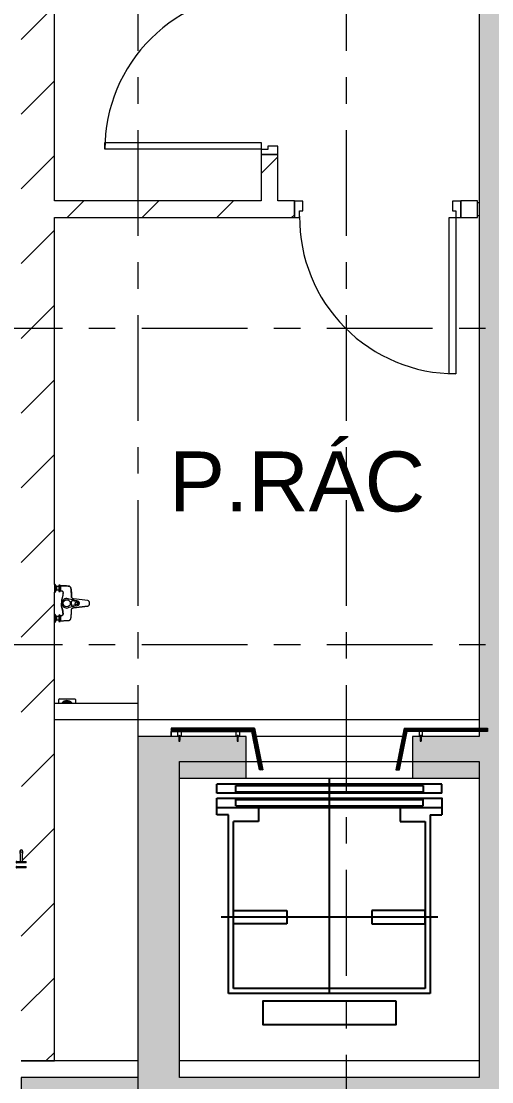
# Model space of a CAD drawing. Header units: millimetres. Extents: x -20144 to 117103, y -11426 to 48263.
# Drawn here: x 93751 to 96576, y 22325 to 28697 of the extents above; entities that cross this region are included whole.
import ezdxf

# ---------------------------------------------------------------- set-up
doc = ezdxf.new("R2010")
doc.units = ezdxf.units.MM
doc.linetypes.add('Grid Line', pattern=[22.225, 12.7, -3.175, 3.175, -3.175])
for name, color, linetype, lineweight in [('CHU', 181, 'Continuous', 5), ('CUA', 31, 'Continuous', 9), ('GRA', 211, 'Continuous', 9), ('HATCH-TUONG', 152, 'Continuous', 9), ('LAT-GACH', 140, 'Continuous', 13), ('NET THAY 1', 41, 'Continuous', 5), ('NET-CAT', 3, 'Continuous', 9), ('NET-THAY', 2, 'Continuous', 15), ('THIET-BI', 44, 'Continuous', 5), ('TRUC', 225, 'Continuous', 5)]:
    doc.layers.add(name, color=color, linetype=linetype, lineweight=lineweight)
doc.layers.add('Core - tb$0$CT3 MBT 11-31$0$Nqh-ME-01', color=8, linetype='Continuous')
doc.styles.add('Arial_4', font='arial.ttf', dxfattribs={"height": 360})
pattern_1 = [(45, (71000, 0), (-224.5064, 224.5064), [])]

# ---------------------------------------------------------------- blocks, each defined once
blk = doc.blocks.new('A$C1F5A74C7')
at = {"color": 0, "lineweight": 5}
for p, q in [((0, 10), (0, 12)), ((0, 10), (21, 10)), ((3, 8), (3, 10)), ((3, 5), (3, 7)), ((5, 91), (10, 94)), ((5, 91), (5, 29)), ((5, 91), (15, 91)), ((6, 78), (5, 75)), ((5, 75), (8, 75)), ((6, 72), (5, 69)), ((5, 69), (8, 69)), ((6, 66), (5, 63)), ((5, 63), (8, 63)), ((6, 60), (5, 57)), ((5, 57), (8, 57)), ((6, 54), (5, 51)), ((5, 51), (8, 51)), ((5, 49), (8, 49)), ((5, 10), (5, 29)), ((8, 5), (5, 5)), ((7, 80), (6, 78)), ((6, 78), (10, 78)), ((8, 73), (6, 72)), ((8, 67), (6, 66)), ((8, 61), (6, 60)), ((8, 55), (6, 54)), ((8, 82), (7, 80)), ((7, 81), (10, 81)), ((7, 80), (10, 80)), ((7, 29), (7, 76)), ((7, 10), (7, 31)), ((7, 9), (7, 10)), ((7, 5), (7, 8)), ((7, 5), (7, 5)), ((9, 84), (8, 82)), ((8, 83), (10, 83)), ((8, 73), (8, 75)), ((8, 69), (8, 67)), ((8, 61), (8, 63)), ((8, 57), (8, 55)), ((8, 51), (8, 49)), ((10, 87), (9, 85)), ((9, 85), (12, 86)), ((10, 5), (9, 5)), ((10, 99), (10, 11)), ((10, 94), (15, 91)), ((10, 87), (12, 85)), ((10, 41), (10, 80)), ((10, 78), (15, 78)), ((10, 41), (11, 41)), ((10, 13), (10, 0)), ((12, 5), (10, 5)), ((11, 84), (13, 84)), ((11, 81), (14, 82)), ((11, 41), (11, 80)), ((11, 80), (14, 80)), ((12, 84), (12, 83)), ((12, 73), (12, 75)), ((12, 75), (15, 75)), ((12, 73), (15, 72)), ((12, 69), (12, 67)), ((12, 69), (15, 69)), ((12, 67), (15, 66)), ((12, 61), (12, 63)), ((12, 63), (15, 63)), ((12, 61), (15, 60)), ((12, 57), (12, 55)), ((12, 57), (15, 57)), ((12, 55), (15, 54)), ((12, 49), (12, 51)), ((12, 51), (15, 51)), ((12, 49), (15, 49)), ((12, 5), (12, 5)), ((13, 82), (14, 80)), ((16, 5), (13, 5)), ((14, 80), (15, 78)), ((14, 29), (14, 76)), ((14, 10), (14, 31)), ((14, 9), (14, 10)), ((14, 5), (14, 8)), ((15, 91), (15, 29)), ((15, 78), (15, 75)), ((15, 72), (15, 69)), ((15, 66), (15, 63)), ((15, 60), (15, 57)), ((15, 54), (15, 51)), ((15, 10), (15, 29)), ((18, 10), (18, 8)), ((18, 7), (18, 5)), ((21, 10), (21, 12))]:
    blk.add_line(p, q, dxfattribs=at)
for centre, radius, start, end in [((5, 7), 2.77, 227.3489, 309.0524), ((10, 15), 10.9, 250.5292, 255.5659), ((10, 15), 10.9, 263.51, 276.4907), ((10, 15), 10.9, 284.1671, 289.4715), ((16, 7), 2.77, 230.845, 312.6565)]:
    blk.add_arc(centre, radius, start, end, dxfattribs=at)
blk = doc.blocks.new('*U617')
for p, q in [((11.2, 0), (10.7, 0)), ((11.7, 0), (11.2, 0)), ((12.4, 0), (12.2, 0)), ((14.1, 0), (12.9, 0)), ((14.1, 2.9), (14.1, 4)), ((14.1, 2.4), (14.1, 2.9)), ((14.1, 1.8), (14.1, 1.9)), ((14.1, 0), (14.1, 1.2)), ((14.1, 0), (14.1, -1.2)), ((14.1, 0), (15.4, 0)), ((15.9, 0), (16, 0)), ((16.6, 0), (17, 0)), ((17, 0), (18.1, 0)), ((47.7, 10), (47.7, -10)), ((14.1, -1.8), (14.1, -1.9)), ((14.1, -2.4), (14.1, -2.9)), ((14.1, -2.9), (14.1, -4))]:
    blk.add_line(p, q)
blk.add_lwpolyline([(50, 10), (9.5, 10, 0.414215), (7.5, 8), (7.5, -8, 0.414214), (9.5, -10), (50, -10)], format="xyb")
for radius in [2.9, 0.712]:
    blk.add_circle((14.1, 0), radius)
at = {"extrusion": (0, 0, -1), "xscale": 0.3999999999068677, "yscale": 0.3999999999068677, "zscale": -0.4, "rotation": 90.00000000000001}
blk.add_blockref('A$C1F5A74C7', (-42.8, -4.2), dxfattribs=at)
blk = doc.blocks.new('A$C02D11954')
at = {"layer": 'Core - tb$0$CT3 MBT 11-31$0$Nqh-ME-01'}
for p, q in [((-1575, -91.3), (-1575, -36.3)), ((-1462.5, -44.8), (-337.5, -44.8)), ((-1462.5, -82.3), (-1462.5, -44.8)), ((-899.7, -1294), (-899.7, 0)), ((-337.5, -44.8), (-337.5, -82.3)), ((-225, -91.3), (-225, -36.3)), ((-1575, -221.3), (-1575, -121.3)), ((-1462.5, -82.3), (-337.5, -82.3)), ((-1462.5, -129.8), (-337.5, -129.8)), ((-1462.5, -167.3), (-1462.5, -129.8)), ((-1462.5, -167.3), (-337.5, -167.3)), ((-337.5, -167.3), (-337.5, -129.8)), ((-249.5, -836.3), (-1550, -836.3))]:
    blk.add_line(p, q, dxfattribs=at)
for points in [[(-225, -36.3), (-1575, -36.3)], [(-225, -91.3), (-1575, -91.3)], [(-1575, -121.3), (-225, -121.3), (-225, -221.3)], [(-1575, -176.3), (-225, -176.3)], [(-1325, -176.3), (-1325, -261.3)], [(-475, -176.3), (-475, -261.3)], [(-1506, -221.3), (-1575, -221.3)], [(-1506, -1294), (-1506, -221.3)], [(-294, -221.3), (-294, -1294)], [(-294, -221.3), (-225, -221.3)], [(-1475, -1264), (-1475, -261.3)], [(-1325, -261.3), (-1475, -261.3)], [(-475, -261.3), (-325, -261.3)], [(-325, -261.3), (-325, -1264)], [(-1475, -876.3), (-1475, -796.3)], [(-1475, -796.3), (-1155, -796.3)], [(-1155, -796.3), (-1155, -876.3)], [(-645, -796.3), (-645, -876.3)], [(-325, -796.3), (-645, -796.3)], [(-325, -876.3), (-325, -796.3)], [(-1155, -876.3), (-1475, -876.3)], [(-645, -876.3), (-325, -876.3)], [(-325, -1264), (-1475, -1264)], [(-294, -1294), (-1506, -1294)]]:
    blk.add_lwpolyline(points, dxfattribs=at)
blk.add_lwpolyline([(-500, -1339.3), (-500, -1481.8), (-1298.3, -1481.8), (-1298.3, -1339.3)], close=True, dxfattribs=at)
blk = doc.blocks.new('A$C52CD303B')
at = {"layer": 'GRA', "transparency": 33554687}
h = blk.add_hatch(dxfattribs=at)
h.set_pattern_fill('ANSI37', color=159, scale=50, angle=270, style=0)
h.set_pattern_definition([(315, (-1864.836, 283691.963), (4.41941738, 4.41941738), []), (45, (-1864.836, 283691.963), (-4.41941738, 4.41941738), [])])
h.paths.add_polyline_path([(1400, 7900), (900, 7900), (900, 7850), (900, 7880), (1383.6, 7880)])
h = blk.add_hatch(dxfattribs=at)
h.set_pattern_fill('ANSI37', color=159, scale=50, angle=645.25512, style=0)
h.set_pattern_definition([(330.2551187, (-17013.0964, 161543.5025), (3.10086836, 5.42651964), []), (60.2551187, (-17013.0964, 161543.5025), (-5.42651964, 3.10086836), [])])
h.paths.add_polyline_path([(1400, 7900), (1450, 7650), (1429.6, 7650), (1383.6, 7880)])
h = blk.add_hatch(dxfattribs=at)
h.set_pattern_fill('ANSI37', color=159, scale=50, angle=645.25512, style=0)
h.set_pattern_definition([(330.2551187, (-17213.0964, 161543.5025), (3.10086836, 5.42651964), []), (60.2551187, (-17213.0964, 161543.5025), (-5.42651964, 3.10086836), [])])
h.paths.add_polyline_path([(2300, 7900), (2250, 7650), (2270.4, 7650), (2316.4, 7880)])
h = blk.add_hatch(dxfattribs=at)
h.set_pattern_fill('ANSI37', color=159, scale=50, angle=270, style=0)
h.set_pattern_definition([(315, (-2064.836, 283691.963), (4.41941738, 4.41941738), []), (45, (-2064.836, 283691.963), (-4.41941738, 4.41941738), [])])
h.paths.add_polyline_path([(2300, 7900), (2800, 7900), (2800, 7880), (2316.4, 7880)])
at = {"layer": 'NET-CAT'}
h = blk.add_hatch(color=256, dxfattribs=at)
h.dxf.hatch_style = 1
h.paths.add_polyline_path([(5450, 10650), (5200, 10650), (5200, 9650), (5450, 9650)], flags=17)
h.paths.add_polyline_path([(5450, 12850), (5200, 12850), (5200, 11850), (5450, 11850)], flags=17)
h.paths.add_polyline_path([(5450, 8450), (5200, 8450), (5200, 7450), (5450, 7450)], flags=17)
h.paths.add_polyline_path([(5450, 6250), (5200, 6250), (5200, 5800), (3000, 5800), (3000, 14500), (5200, 14500), (5200, 14050), (5450, 14050), (5450, 14750), (2750, 14750), (2750, 7850), (2350, 7850), (2350, 7600), (2750, 7600), (2750, 5800), (950, 5800), (950, 7600), (1350, 7600), (1350, 7850), (700, 7850), (700, 5800), (0, 5800), (0, 0), (4150, 0), (4150, 250), (250, 250), (250, 2750), (5450, 2750), (5450, 3000), (3200, 3000), (3200, 3875), (2950, 3875), (2950, 3000), (250, 3000), (250, 5550), (2950, 5550), (2950, 5075), (3200, 5075), (3200, 5550), (5450, 5550)])
at = {"layer": 'GRA'}
for points in [[(1400, 7900), (900, 7900), (900, 7850), (900, 7880), (1383.6, 7880)], [(1400, 7900), (1450, 7650), (1429.6, 7650), (1383.6, 7880)], [(2300, 7900), (2250, 7650), (2270.4, 7650), (2316.4, 7880)], [(2300, 7900), (2800, 7900), (2800, 7880), (2316.4, 7880)]]:
    blk.add_lwpolyline(points, close=True, dxfattribs=at)
at = {"layer": 'LAT-GACH'}
for p, q in [((2290, 7850), (1410, 7850)), ((1350, 7600), (2350, 7600))]:
    blk.add_line(p, q, dxfattribs=at)
at = {"layer": 'NET-CAT'}
blk.add_lwpolyline([(5450, 5550), (5450, 6250), (5200, 6250), (5200, 5800), (3000, 5800), (3000, 14500), (5200, 14500), (5200, 14050), (5450, 14050), (5450, 14750), (2750, 14750), (2750, 7850), (2350, 7850), (2350, 7600), (2750, 7600), (2750, 5800), (950, 5800), (950, 7600), (1350, 7600), (1350, 7850), (700, 7850), (700, 5800), (0, 5800), (0, 0)], dxfattribs=at)
at = {"layer": 'GRA', "xscale": -1}
for p, rotation in [((950, 7900), 89.99999999999783), ((950, 7900), 90.00000000000017), ((1300, 7900), 89.99999999999783), ((1300, 7900), 90.00000000000017)]:
    blk.add_blockref('*U617', p, dxfattribs=dict(at, rotation=rotation))
at = {"layer": 'GRA', "rotation": 270.0000000000002}
blk.add_blockref('*U617', (2400, 7900), dxfattribs=at)
at = {"layer": 'NET-CAT'}
blk.add_blockref('A$C02D11954', (2750, 7600), dxfattribs=at)
blk = doc.blocks.new('ALC1807-ASCENT PLAZA-KET CAU 1_rvt-1-MẶT BẰNG TẦNG 5 ĐẾN TẦNG 22')
blk.add_blockref('A$C52CD303B', (22750.5, 16549.9))
blk = doc.blocks.new('CUA 1 CANH MO - 2 - Type 1000-515862-MẶT BẰNG TẦNG 23')
at = {"layer": 'CUA'}
for p, q in [((-367.5, 990.3), (-327.5, 990.3)), ((-367.5, 52.3), (-367.5, 990.3)), ((-327.5, 990.3), (-327.5, 52.3)), ((-327.5, 52.3), (-367.5, 52.3))]:
    blk.add_line(p, q, dxfattribs=at)
at = {"layer": 'CUA', "lineweight": 5}
for p, q in [((-368.5, 52.3), (-398.5, 52.3)), ((-398.5, 52.3), (-398.5, -47.7)), ((-368.5, 11.3), (-368.5, 52.3)), ((-348.5, 11.3), (-368.5, 11.3)), ((-348.5, -47.7), (-348.5, 11.3)), ((571.5, 11.3), (551.5, 11.3)), ((551.5, 11.3), (551.5, -47.7)), ((601.5, 52.3), (571.5, 52.3)), ((571.5, 52.3), (571.5, 11.3)), ((601.5, -47.7), (601.5, 52.3)), ((-398.5, -47.7), (-348.5, -47.7)), ((551.5, -47.7), (601.5, -47.7))]:
    blk.add_line(p, q, dxfattribs=at)
blk.add_arc((-367.5, 52.3), 938, 359.5, 90, dxfattribs=at)
blk = doc.blocks.new('CUA 1 CANH MO - 2 - Type 1000-515860-MẶT BẰNG TẦNG 23')
at = {"layer": 'CUA'}
for p, q in [((-367.5, 990.3), (-327.5, 990.3)), ((-367.5, 52.3), (-367.5, 990.3)), ((-327.5, 990.3), (-327.5, 52.3)), ((-327.5, 52.3), (-367.5, 52.3))]:
    blk.add_line(p, q, dxfattribs=at)
at = {"layer": 'CUA', "lineweight": 5}
for p, q in [((-368.5, 52.3), (-398.5, 52.3)), ((-398.5, 52.3), (-398.5, -47.7)), ((-368.5, 11.3), (-368.5, 52.3)), ((-348.5, 11.3), (-368.5, 11.3)), ((-348.5, -47.7), (-348.5, 11.3)), ((571.5, 11.3), (551.5, 11.3)), ((551.5, 11.3), (551.5, -47.7)), ((601.5, 52.3), (571.5, 52.3)), ((571.5, 52.3), (571.5, 11.3)), ((601.5, -47.7), (601.5, 52.3)), ((-398.5, -47.7), (-348.5, -47.7)), ((551.5, -47.7), (601.5, -47.7))]:
    blk.add_line(p, q, dxfattribs=at)
blk.add_arc((-367.5, 52.3), 938, 359.5, 90, dxfattribs=at)
blk = doc.blocks.new('ALB-RAILING 32 - ALB-BALUSTER-V87-MẶT BẰNG TẦNG 23')
at = {"layer": 'NET THAY 1'}
for p, q in [((-30, 101.1), (-30, 91.9)), ((-30, 101.1), (30, 101.1)), ((-29, 101.1), (-30, 101.1)), ((-30, 91.9), (-29, 91.9)), ((30, 91.9), (-30, 91.9)), ((-30, 70.4), (-30, 63.2)), ((-30, 70.4), (30, 70.4)), ((-29, 70.4), (-30, 70.4)), ((30, 101.1), (29, 101.1)), ((29, 91.9), (30, 91.9)), ((30, 70.4), (29, 70.4)), ((30, 91.9), (30, 101.1)), ((30, 63.2), (30, 70.4)), ((-30, 63.2), (-29, 63.2)), ((30, 63.2), (-30, 63.2)), ((-7, 63.2), (-7, 15)), ((7, 15), (7, 63.2)), ((26, 63.2), (30, 63.2))]:
    blk.add_line(p, q, dxfattribs=at)
at = {"layer": 'NET THAY 1', "flags": 128}
for points in [[(-7, 1.4), (-7, 1.7), (-7, 2), (-7, 2.3), (-7, 2.6), (-7, 3), (-7, 3.3), (-7, 3.7), (-7, 4.1), (-7, 4.5), (-7, 5), (-7, 5.4), (-7, 5.9), (-7, 6.4), (-7, 6.9), (-7, 7.4), (-7, 7.9), (-7, 8.5), (-7, 9), (-7, 9.6), (-7, 10.1), (-7, 10.7), (-7, 11.3), (-7, 11.9), (-7, 12.5), (-7, 13), (-7, 13.6), (-7, 14.2), (-7, 14.8), (-7, 15)], [(7, 15), (7, 14.4), (7, 13.8), (7, 13.2), (7, 12.6), (7, 12), (7, 11.4), (7, 10.9), (7, 10.3), (7, 9.7), (7, 9.2), (7, 8.6), (7, 8.1), (7, 7.5), (7, 7), (7, 6.5), (7, 6), (7, 5.6), (7, 5.1), (7, 4.7), (7, 4.2), (7, 3.8), (7, 3.4), (7, 3.1), (7, 2.7)], [(-3, -6.3), (-3.2, -6.2), (-3.5, -6.1), (-3.7, -5.9), (-4, -5.8), (-4.2, -5.6), (-4.4, -5.4), (-4.6, -5.3), (-4.8, -5.1), (-5, -4.9), (-5.2, -4.7), (-5.4, -4.5), (-5.6, -4.2), (-5.7, -4), (-5.9, -3.8), (-6, -3.5), (-6.2, -3.3), (-6.3, -3), (-6.4, -2.8), (-6.5, -2.5), (-6.6, -2.3), (-6.7, -2), (-6.8, -1.7), (-6.8, -1.5), (-6.9, -1.2)], [(0, -7), (-0.3, -7), (-0.6, -7), (-0.8, -6.9), (-1.1, -6.9), (-1.4, -6.9), (-1.7, -6.8)], [(6.6, -2.5), (6.4, -2.7), (6.3, -3), (6.2, -3.2), (6.1, -3.5), (5.9, -3.7), (5.8, -4), (5.6, -4.2), (5.4, -4.4), (5.3, -4.6), (5.1, -4.8), (4.9, -5), (4.7, -5.2), (4.5, -5.4), (4.2, -5.6), (4, -5.7), (3.8, -5.9), (3.5, -6), (3.3, -6.2), (3, -6.3), (2.8, -6.4), (2.5, -6.5), (2.3, -6.6), (2, -6.7), (1.7, -6.8), (1.5, -6.8), (1.2, -6.9), (0.9, -6.9), (0.6, -7), (0.4, -7), (0.1, -7), (0, -7)], [(7, 0), (7, -0.3), (7, -0.6), (6.9, -0.8), (6.9, -1.1), (6.9, -1.4), (6.8, -1.7)]]:
    blk.add_lwpolyline(points, dxfattribs=at)
at = {"layer": 'NET THAY 1'}
for start, end in [(90, 270), (270, 90)]:
    blk.add_arc((0, 0), 7, start, end, dxfattribs=at)
blk = doc.blocks.new('X-PHEU - X-PHEU-V154-MẶT BẰNG TẦNG 23')
at = {"layer": 'THIET-BI'}
for p, q in [((25, 100), (25, 121)), ((29, 125), (121, 125)), ((52.5, 103.1), (52.5, 100)), ((57.5, 100), (57.5, 106.5)), ((62.5, 108.8), (62.5, 100)), ((67.5, 100), (67.5, 110.2)), ((72.5, 110.9), (72.5, 100)), ((77.5, 100), (77.5, 110.9)), ((82.5, 110.2), (82.5, 100)), ((87.5, 100), (87.5, 108.8)), ((92.5, 106.5), (92.5, 100)), ((97.5, 100), (97.5, 103.1)), ((125, 121), (125, 100))]:
    blk.add_line(p, q, dxfattribs=at)
for centre, radius, start, end in [((29, 121), 4, 90, 180), ((75, 75), 40, 43.88071, 138.88774), ((75, 75), 36, 119.0853, 128.68219), ((75, 75), 36, 102.0247, 110.31751), ((75, 75), 36, 90, 93.98208), ((75, 75), 36, 86.01792, 90), ((75, 75), 36, 69.68249, 77.9753), ((75, 75), 36, 51.31781, 60.9147), ((121, 121), 4, 0, 90)]:
    blk.add_arc(centre, radius, start, end, dxfattribs=at)
blk = doc.blocks.new('X-SEN - X-SEN-410583-MẶT BẰNG TẦNG 23')
at = {"layer": 'THIET-BI'}
for p, q in [((-67.5, 0), (-112.5, 0)), ((-112.5, 0), (-112.5, -3.8)), ((-112.5, 0), (-67.5, 0)), ((-112.5, -3.8), (-112.5, 0)), ((-67.5, -3.8), (-67.5, 0)), ((-67.5, 0), (-67.5, -3.8)), ((112.5, 0), (67.5, 0)), ((67.5, 0), (67.5, -3.8)), ((67.5, 0), (67.5, -3.8)), ((112.5, 0), (67.5, 0)), ((112.5, -3.8), (112.5, 0)), ((112.5, -3.8), (112.5, 0)), ((-112.5, -3.8), (-99.9, -12.6)), ((-67.5, -3.8), (-112.5, -3.8)), ((-112.5, -3.8), (-99.9, -12.6)), ((-99.9, -25.3), (-107.2, -25.3)), ((-72.8, -25.3), (-107.2, -25.3)), ((-107.2, -34.3), (-105.1, -34.3)), ((-107.2, -34.3), (-72.8, -34.3)), ((-105.1, -34.3), (-105.1, -37.2)), ((-105.1, -34.3), (-105.1, -37.2)), ((-74.9, -34.3), (-105.1, -34.3)), ((-105.1, -37.2), (-74.9, -37.2)), ((-99.9, -12.6), (-99.9, -25.3)), ((-99.9, -12.6), (-80.1, -12.6)), ((-80.1, -12.6), (-99.9, -12.6)), ((-99.9, -12.6), (-99.9, -25.3)), ((-80.1, -12.6), (-67.5, -3.8)), ((-80.1, -12.6), (-67.5, -3.8)), ((-80.1, -25.3), (-80.1, -12.6)), ((-80.1, -25.3), (-80.1, -12.6)), ((-72.8, -25.3), (-80.1, -25.3)), ((-74.9, -37.2), (-74.9, -34.3)), ((-74.9, -34.3), (-72.8, -34.3)), ((-74.9, -37.2), (-74.9, -34.3)), ((67.5, -3.8), (80.1, -12.6)), ((112.5, -3.8), (67.5, -3.8)), ((67.5, -3.8), (80.1, -12.6)), ((80.1, -25.3), (72.8, -25.3)), ((107.2, -25.3), (72.8, -25.3)), ((72.8, -34.3), (74.9, -34.3)), ((72.8, -34.3), (107.2, -34.3)), ((74.9, -34.3), (74.9, -37.2)), ((74.9, -34.3), (74.9, -37.2)), ((105.1, -34.3), (74.9, -34.3)), ((74.9, -37.2), (105.1, -37.2)), ((80.1, -12.6), (80.1, -25.3)), ((99.9, -12.6), (80.1, -12.6)), ((80.1, -12.6), (99.9, -12.6)), ((99.9, -12.6), (80.1, -12.6)), ((80.1, -12.6), (80.1, -25.3)), ((99.9, -12.6), (112.5, -3.8)), ((99.9, -12.6), (112.5, -3.8)), ((99.9, -25.3), (99.9, -12.6)), ((99.9, -25.3), (99.9, -12.6)), ((107.2, -25.3), (99.9, -25.3)), ((105.1, -37.2), (105.1, -34.3)), ((105.1, -34.3), (107.2, -34.3)), ((105.1, -37.2), (105.1, -34.3)), ((-12.9, -141.7), (-27.6, -80.8)), ((-27.3, -113.1), (-17.5, -199.2)), ((-17.5, -199.2), (-27.3, -113.1)), ((-7.7, -139.6), (-13.8, -105.5)), ((7.7, -139.6), (13.8, -105.5)), ((12.9, -141.7), (27.6, -80.8)), ((17.5, -199.2), (27.3, -113.1)), ((17.5, -199.2), (27.3, -113.1))]:
    blk.add_line(p, q, dxfattribs=at)
for centre, radius in [((0, -73.2), 21.5), ((0, -130.1), 7.2)]:
    blk.add_circle(centre, radius, dxfattribs=at)
for centre, radius, start, end in [((-102.9, -29.8), 6.9, 148.02464, 211.97536), ((-102.9, -29.8), 6.9, 148.02464, 211.97536), ((-107.2, -27.1), 1.8, 90, 148.02464), ((-107.2, -27.1), 1.8, 90, 148.02464), ((-107.2, -32.5), 1.8, 211.97536, 270), ((-107.2, -32.5), 1.8, 211.97536, 270), ((-112.5, -29.8), 6.9, 319.28447, 40.71553), ((-94.4, -29.8), 6.9, 139.28447, 220.71553), ((-85.4, -29.8), 6.9, 319.28447, 40.71553), ((-67.5, -29.8), 6.9, 139.28447, 220.71553), ((-72.8, -27.1), 1.8, 31.97536, 90), ((-72.8, -27.1), 1.8, 31.97536, 90), ((-72.8, -32.5), 1.8, 270, 328.02464), ((-72.8, -32.5), 1.8, 270, 328.02464), ((-77.1, -29.8), 6.9, 328.02464, 31.97536), ((-77.1, -29.8), 6.9, 328.02464, 31.97536), ((-0.4, -73.2), 28.3, 89.25175, 195.66926), ((0.4, -73.2), 28.3, 344.33074, 90.74825), ((77.1, -29.8), 6.9, 148.02464, 211.97536), ((77.1, -29.8), 6.9, 148.02464, 211.97536), ((72.8, -27.1), 1.8, 90, 148.02464), ((72.8, -27.1), 1.8, 90, 148.02464), ((72.8, -32.5), 1.8, 211.97536, 270), ((72.8, -32.5), 1.8, 211.97536, 270), ((67.5, -29.8), 6.9, 319.28447, 40.71553), ((85.6, -29.8), 6.9, 139.28447, 220.71553), ((94.6, -29.8), 6.9, 319.28447, 40.71553), ((112.5, -29.8), 6.9, 139.28447, 220.71553), ((107.2, -27.1), 1.8, 31.97536, 90), ((107.2, -27.1), 1.8, 31.97536, 90), ((107.2, -32.5), 1.8, 270, 328.02464), ((107.2, -32.5), 1.8, 270, 328.02464), ((102.9, -29.8), 6.9, 328.02464, 31.97536), ((102.9, -29.8), 6.9, 328.02464, 31.97536), ((-9.4, -104.7), 4.5, 74.07034, 190.15556), ((-0.4, -73.2), 28.3, 254.07034, 270.74825), ((0.4, -73.2), 28.3, 269.25175, 285.92966), ((9.4, -104.7), 4.5, 349.84444, 105.92966), ((0, -134.7), 14.7, 208.41441, 331.58559), ((0, -136.6), 8.24, 201.12938, 338.87062), ((0, -191), 19.3, 205.0481, 334.9519), ((0, -191), 19.3, 205.0481, 334.9519)]:
    blk.add_arc(centre, radius, start, end, dxfattribs=at)
for points, knots in [([(-105.1, -37.2), (-105.1, -39.1), (-104.9, -42.9), (-104.7, -48.5), (-104.5, -54.2), (-104.2, -61.7), (-103.9, -68.4), (-103.8, -73.6), (-103.7, -75.5), (-103.7, -76.7), (-103.6, -77.6), (-103.6, -78.6), (-103.6, -79.8), (-103.6, -81), (-103.5, -81.8), (-103.5, -82.3), (-103.5, -82.6), (-103.4, -83), (-103.4, -83.5), (-103.3, -84.3), (-103.2, -85.5), (-103.1, -86.6), (-102.8, -87.6), (-102.6, -88.2), (-102.3, -88.9), (-101.9, -89.7), (-101.3, -90.8), (-100.6, -91.7), (-100, -92.5), (-99, -93.6), (-97.8, -94.7), (-96.2, -95.8), (-95, -96.6), (-93.7, -97.2), (-92.4, -97.7), (-91.2, -98.1), (-90.3, -98.4), (-89.6, -98.5), (-88.9, -98.7), (-88, -98.8), (-86.8, -99), (-85.6, -99.1), (-84.7, -99.1), (-84, -99.2), (-83.3, -99.3), (-82.3, -99.4), (-81.2, -99.5), (-79.7, -99.6), (-77.9, -99.8), (-75.5, -100), (-72.8, -100.2), (-70, -100.5), (-66.3, -100.8), (-61.6, -101.2), (-56, -101.5), (-51.7, -101.8), (-48.8, -101.9), (-47.3, -101.9), (-46.1, -101.9), (-45.1, -102), (-44.4, -102), (-43.6, -102), (-42.6, -102), (-41.4, -102), (-40.1, -102), (-39.3, -102.1), (-38.8, -102.1), (-38.5, -102.2), (-38.1, -102.2), (-37.6, -102.3), (-36.8, -102.4), (-35.6, -102.6), (-34.3, -103), (-33.2, -103.5), (-32.5, -104), (-31.7, -104.6), (-30.5, -105.7), (-29, -107.6), (-27.9, -110.1), (-27.4, -112), (-27.3, -113.1)], [0, 0, 0, 0, 0.041667, 0.083333, 0.125, 0.166667, 0.25, 0.270833, 0.28125, 0.291667, 0.296875, 0.302083, 0.3125, 0.322917, 0.328125, 0.330729, 0.333333, 0.335938, 0.338542, 0.34375, 0.354167, 0.364583, 0.369792, 0.375, 0.380208, 0.385417, 0.395833, 0.40625, 0.411458, 0.416667, 0.4375, 0.447917, 0.458333, 0.46875, 0.479167, 0.489583, 0.494792, 0.5, 0.505208, 0.510417, 0.520833, 0.53125, 0.536458, 0.541667, 0.546875, 0.552083, 0.5625, 0.572917, 0.583333, 0.604167, 0.625, 0.645833, 0.666667, 0.708333, 0.75, 0.791667, 0.802083, 0.8125, 0.822917, 0.828125, 0.833333, 0.838542, 0.84375, 0.854167, 0.864583, 0.869792, 0.872396, 0.875, 0.877604, 0.880208, 0.885417, 0.895833, 0.90625, 0.916667, 0.921875, 0.927083, 0.9375, 0.958333, 0.979167, 1, 1, 1, 1]), ([(-105.1, -37.2), (-104.5, -52.3), (-103.9, -68.7), (-103.3, -87.5), (-99.6, -93.9), (-92.4, -98.5), (-72.6, -100.1), (-54, -102.2), (-33.9, -102), (-28.7, -107.4), (-27.8, -111), (-27.3, -113.1)], [0, 0, 0, 0, 45.441328, 49.333631, 56.110562, 66.562664, 73.682324, 114.966912, 125.570438, 129.900151, 136.284558, 136.284558, 136.284558, 136.284558]), ([(0, -41), (-2, -40.9), (-5.6, -40.9), (-10.3, -41.2), (-14.4, -41.6), (-18, -42.2), (-21.2, -42.9), (-24.2, -43.7), (-27.1, -44.6), (-30, -45.4), (-32.9, -46.3), (-35.8, -47.2), (-38.8, -47.9), (-41.8, -48.6), (-45.1, -49.2), (-48.4, -49.8), (-51.8, -50.2), (-54.8, -50.5), (-56.9, -50.7), (-58.1, -50.8), (-59, -50.9), (-59.9, -51), (-60.8, -51), (-61.7, -51), (-62.4, -51), (-63, -51), (-63.6, -51), (-64.4, -50.9), (-65.1, -50.8), (-65.7, -50.7), (-66.1, -50.6), (-66.5, -50.5), (-67.1, -50.4), (-68.1, -50.1), (-69.1, -49.6), (-70.1, -49), (-71.1, -48.3), (-72, -47.4), (-72.8, -46.6), (-73.3, -45.8), (-73.8, -45.1), (-74.1, -44.3), (-74.4, -43.5), (-74.6, -42.6), (-74.7, -41.9), (-74.8, -41.3), (-74.8, -40.9), (-74.9, -40.4), (-74.9, -39.8), (-74.9, -38.8), (-74.9, -37.9), (-74.9, -37.2)], [0, 0, 0, 0, 0.041667, 0.083333, 0.125, 0.166667, 0.208333, 0.25, 0.291667, 0.333333, 0.375, 0.416667, 0.458333, 0.5, 0.541667, 0.583333, 0.625, 0.666667, 0.6875, 0.697917, 0.708333, 0.71875, 0.729167, 0.739583, 0.75, 0.755208, 0.760417, 0.770833, 0.78125, 0.786458, 0.791667, 0.796875, 0.802083, 0.8125, 0.833333, 0.84375, 0.854167, 0.875, 0.885417, 0.895833, 0.90625, 0.916667, 0.927083, 0.9375, 0.947917, 0.953125, 0.958333, 0.963542, 0.96875, 0.979167, 1, 1, 1, 1]), ([(-74.9, -37.2), (-74.9, -39.9), (-75, -44.9), (-67.9, -51.6), (-55.3, -50.7), (-39.4, -48.7), (-24.4, -43.4), (-11.8, -40.7), (0, -41)], [0, 0, 0, 0, 8.475038, 15.961674, 29.255673, 47.963091, 70.422589, 93.837243, 93.837243, 93.837243, 93.837243]), ([(74.9, -37.2), (74.9, -37.9), (74.9, -38.8), (74.9, -39.8), (74.9, -40.4), (74.8, -40.9), (74.8, -41.3), (74.7, -41.9), (74.6, -42.6), (74.4, -43.3), (74.3, -43.9), (74.1, -44.4), (73.8, -45.1), (73.3, -45.8), (72.8, -46.6), (72, -47.4), (71.1, -48.3), (70.1, -49), (69.1, -49.6), (68.1, -50.1), (67.1, -50.4), (66.5, -50.5), (66.1, -50.6), (65.7, -50.7), (65.1, -50.8), (64.4, -50.9), (63.5, -51), (62.7, -51), (62.1, -51), (61.5, -51), (60.8, -51), (59.9, -51), (59, -50.9), (58.1, -50.8), (56.9, -50.7), (54.8, -50.5), (51.8, -50.2), (47.2, -49.6), (41.8, -48.7), (36.8, -47.4), (32.9, -46.3), (30, -45.4), (27.1, -44.6), (24.2, -43.7), (21.2, -42.9), (18, -42.2), (14.4, -41.6), (10.3, -41.2), (5.6, -40.9), (2, -40.9), (0, -41)], [0, 0, 0, 0, 0.020833, 0.03125, 0.036458, 0.041667, 0.046875, 0.052083, 0.0625, 0.072917, 0.078125, 0.083333, 0.09375, 0.104167, 0.114583, 0.125, 0.145833, 0.15625, 0.166667, 0.1875, 0.197917, 0.203125, 0.208333, 0.213542, 0.21875, 0.229167, 0.239583, 0.25, 0.255208, 0.260417, 0.270833, 0.28125, 0.291667, 0.302083, 0.3125, 0.333333, 0.375, 0.416667, 0.5, 0.583333, 0.625, 0.666667, 0.708333, 0.75, 0.791667, 0.833333, 0.875, 0.916667, 0.958333, 1, 1, 1, 1]), ([(74.9, -37.2), (74.9, -39.9), (75, -44.9), (67.9, -51.6), (55.3, -50.7), (39.4, -48.7), (24.4, -43.4), (11.8, -40.7), (0, -41)], [0, 0, 0, 0, 8.475038, 15.961674, 29.255673, 47.963091, 70.422589, 93.837243, 93.837243, 93.837243, 93.837243]), ([(27.3, -113.1), (27.4, -112), (27.9, -110.1), (29, -107.6), (30.5, -105.7), (31.7, -104.6), (32.5, -104), (33.2, -103.5), (34.3, -103), (35.6, -102.6), (36.8, -102.4), (37.6, -102.3), (38.1, -102.2), (38.5, -102.2), (38.8, -102.1), (39.3, -102.1), (40.1, -102), (41.4, -102), (42.6, -102), (43.6, -102), (44.4, -102), (45.1, -102), (46.1, -101.9), (47.3, -101.9), (48.8, -101.9), (51.7, -101.8), (57.9, -101.4), (65.3, -100.9), (72.8, -100.2), (76.9, -99.8), (79.7, -99.6), (81.2, -99.5), (82.3, -99.4), (83.3, -99.3), (84, -99.2), (84.7, -99.1), (85.6, -99.1), (86.8, -99), (88, -98.8), (88.9, -98.7), (89.6, -98.5), (90.3, -98.4), (91.2, -98.1), (92.4, -97.7), (93.7, -97.2), (95, -96.6), (96.2, -95.8), (97.8, -94.7), (99.2, -93.4), (100.4, -91.9), (101.3, -90.8), (101.9, -89.7), (102.3, -88.9), (102.6, -88.2), (102.8, -87.6), (103.1, -86.6), (103.2, -85.5), (103.3, -84.3), (103.4, -83.5), (103.4, -83), (103.5, -82.6), (103.5, -82.3), (103.5, -81.8), (103.6, -81), (103.6, -79.8), (103.6, -78.6), (103.6, -77.6), (103.7, -76.7), (103.7, -75.5), (103.8, -73.6), (103.9, -70.3), (104.1, -65.5), (104.5, -54.2), (104.8, -44.8), (105.1, -37.2)], [0, 0, 0, 0, 0.020833, 0.041667, 0.0625, 0.072917, 0.078125, 0.083333, 0.09375, 0.104167, 0.114583, 0.119792, 0.122396, 0.125, 0.127604, 0.130208, 0.135417, 0.145833, 0.15625, 0.161458, 0.166667, 0.171875, 0.177083, 0.1875, 0.197917, 0.208333, 0.25, 0.333333, 0.375, 0.416667, 0.427083, 0.4375, 0.447917, 0.453125, 0.458333, 0.463542, 0.46875, 0.479167, 0.489583, 0.494792, 0.5, 0.505208, 0.510417, 0.520833, 0.53125, 0.541667, 0.552083, 0.5625, 0.583333, 0.59375, 0.604167, 0.614583, 0.619792, 0.625, 0.630208, 0.635417, 0.645833, 0.65625, 0.661458, 0.664062, 0.666667, 0.669271, 0.671875, 0.677083, 0.6875, 0.697917, 0.703125, 0.708333, 0.71875, 0.729167, 0.75, 0.791667, 0.833333, 1, 1, 1, 1]), ([(105.1, -37.2), (104.5, -52.3), (103.9, -68.7), (103.3, -87.5), (99.6, -93.9), (92.4, -98.5), (72.6, -100.1), (54, -102.2), (33.9, -102), (28.7, -107.4), (27.8, -111), (27.3, -113.1)], [0, 0, 0, 0, 45.441328, 49.333631, 56.110562, 66.562664, 73.682324, 114.966912, 125.570438, 129.900151, 136.284558, 136.284558, 136.284558, 136.284558])]:
    blk.add_open_spline(points, degree=3, knots=knots, dxfattribs=at)

msp = doc.modelspace()

# ---------------------------------------------------------------- hatches: boundary and pattern name
at = {"layer": 'HATCH-TUONG', "lineweight": 5}
h = msp.add_hatch(dxfattribs=at)
h.set_pattern_fill('FP_4', color=256, style=0, pattern_type=2)
h.set_pattern_definition(pattern_1)
h.paths.add_polyline_path([(95190.6, 27616.9), (95290.6, 27616.9), (95290.6, 27896.9), (95190.6, 27896.9)], flags=0)
h.paths.add_polyline_path([(95290.6, 28896.9), (95290.6, 31099.9), (95190.6, 31099.9), (95190.6, 28896.9)], flags=0)
h = msp.add_hatch(dxfattribs=at)
h.set_pattern_fill('FP_4', color=256, style=0, pattern_type=2)
h.set_pattern_definition(pattern_1)
h.paths.add_polyline_path([(93750.5, 24499.9), (93950.5, 24499.9), (93950.5, 28897), (93750.5, 28897), (93750.5, 24659.1)], flags=0)
h = msp.add_hatch(dxfattribs=at)
h.set_pattern_fill('FP_4', color=256, style=0, pattern_type=2)
h.set_pattern_definition(pattern_1)
h.paths.add_polyline_path([(96390.6, 27516.9), (96490.6, 27516.9), (96490.6, 27616.9), (96390.6, 27616.9)], flags=0)
h.paths.add_polyline_path([(93950.5, 27516.9), (95390.6, 27516.9), (95390.6, 27616.9), (93950.5, 27616.9)], flags=0)
h = msp.add_hatch(dxfattribs=at)
h.set_pattern_fill('FP_4', color=256, style=0, pattern_type=2)
h.set_pattern_definition(pattern_1)
h.paths.add_polyline_path([(93750.5, 22449.9), (93950.5, 22449.9), (93950.5, 24499.9), (93750.5, 24499.9), (93752.3, 23717.9), (93757.5, 23711.1), (93752.3, 23705.3), (93750.5, 23705.1), (93752.3, 23696.1), (93757.3, 23696.1), (93758.3, 23647.9), (93776.5, 23647.9), (93776.5, 23640.7), (93750.5, 23640.7), (93752.3, 23619.2), (93779.5, 23619.2), (93779.5, 23610), (93750.5, 23610), (93750.5, 22780.4)], flags=0)

# ---------------------------------------------------------------- linework, layer by layer
at = {"layer": 'NET-CAT'}
for p, q in [((96500.5, 31299.9), (96500.5, 24499.9)), ((94450.5, 24499.9), (94450.5, 22449.9)), ((96500.5, 24499.9), (94450.5, 24499.9)), ((94700.5, 22449.9), (94700.5, 24249.9)), ((94700.5, 24249.9), (96500.5, 24249.9)), ((96500.5, 24249.9), (96500.5, 22449.9)), ((94450.5, 22449.9), (93750.5, 22449.9)), ((96500.5, 22449.9), (94700.5, 22449.9))]:
    msp.add_line(p, q, dxfattribs=at)
at = {"layer": 'NET-CAT', "lineweight": 15}
for p, q in [((93950.5, 27616.9), (93950.5, 28897)), ((95190.6, 27896.9), (95190.6, 27616.9)), ((95290.6, 27896.9), (95190.6, 27896.9)), ((95290.6, 27616.9), (95290.6, 27896.9)), ((95190.6, 27616.9), (93950.5, 27616.9)), ((95390.6, 27616.9), (95290.6, 27616.9)), ((95390.6, 27516.9), (95390.6, 27616.9)), ((96490.6, 27616.9), (96390.6, 27616.9)), ((96390.6, 27616.9), (96390.6, 27516.9)), ((96490.6, 27516.9), (96490.6, 27616.9)), ((93950.5, 25312.4), (93950.5, 27516.9)), ((93950.5, 27516.9), (95390.6, 27516.9)), ((96390.6, 27516.9), (96490.6, 27516.9)), ((93950.5, 25132.4), (93950.5, 25267.4)), ((93950.5, 24499.9), (93950.5, 25087.4)), ((93950.5, 22449.9), (93950.5, 24499.9)), ((93750.5, 22449.9), (93950.5, 22449.9))]:
    msp.add_line(p, q, dxfattribs=at)
at = {"layer": 'NET-THAY', "lineweight": 9}
for p, q in [((96490.6, 27606.9), (96500.5, 27606.9)), ((96500.5, 27526.9), (96490.6, 27526.9)), ((93950.5, 24599.9), (94450.5, 24599.9)), ((94450.5, 24599.9), (94450.5, 24499.9)), ((94450.5, 24499.9), (93950.5, 24499.9))]:
    msp.add_line(p, q, dxfattribs=at)
at = {"layer": 'TRUC', "linetype": 'Grid Line', "ltscale": 50}
for p, q in [((94450.5, 43599.9), (94450.5, -4500.1)), ((95700.5, 43599.9), (95700.5, -7167.6)), ((114000.5, 26849.9), (58907.6, 26849.9)), ((114000.5, 24949.9), (56593, 24949.9))]:
    msp.add_line(p, q, dxfattribs=at)

# ---------------------------------------------------------------- block references
at = {"lineweight": 5}
msp.add_blockref('ALC1807-ASCENT PLAZA-KET CAU 1_rvt-1-MẶT BẰNG TẦNG 5 ĐẾN TẦNG 22', (71000, -0.1), dxfattribs=at)
at = {"lineweight": 9}
for name, p, rotation in [('CUA 1 CANH MO - 2 - Type 1000-515860-MẶT BẰNG TẦNG 23', (95242.9, 28295.4), 90), ('CUA 1 CANH MO - 2 - Type 1000-515862-MẶT BẰNG TẦNG 23', (95992, 27569.1), 180), ('X-SEN - X-SEN-410583-MẶT BẰNG TẦNG 23', (93950.5, 25199.9), 90), ('ALB-RAILING 32 - ALB-BALUSTER-V87-MẶT BẰNG TẦNG 23', (93750.5, 23711.1), 180)]:
    msp.add_blockref(name, p, dxfattribs=dict(at, rotation=rotation))
msp.add_blockref('X-PHEU - X-PHEU-V154-MẶT BẰNG TẦNG 23', (93950.5, 24499.9), dxfattribs=at)

# ---------------------------------------------------------------- texts
at = {"layer": 'CHU', "color": 7, "insert": (94638.3, 26111.9), "char_height": 360, "width": 1537.22, "attachment_point": 1, "line_spacing_factor": 0.936439, "style": 'Arial_4'}
msp.add_mtext('\\pt2540,5080,7620,10160,12700,15240,17780,20320,22860,25400,27940,30480,33020,35560,38100,40640,43180,45720,48260,50800,53340,55880,58420,60960,63500,66040,68580,71120,73660,76200,78740,81280;P.RÁC', dxfattribs=at)

doc.saveas('drawing.dxf')
